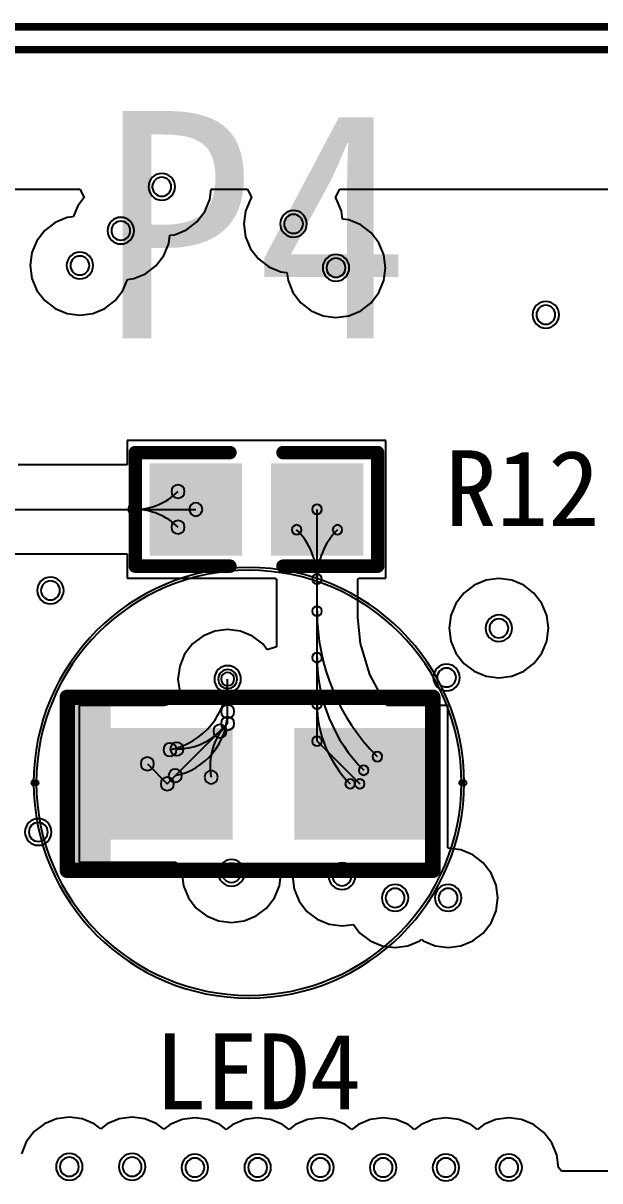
# Model space of a CAD drawing. Header units: inches. Extents: x 32166 to 34772, y 2386 to 4229.
# Drawn here: x 33680.8 to 33713.7, y 3808.2 to 3874.3 of the extents above; entities that cross this region are included whole.
import ezdxf

# ---------------------------------------------------------------- set-up
doc = ezdxf.new("R2010")
doc.units = ezdxf.units.IN
doc.header["$LTSCALE"] = 0.64311
doc.header["$MEASUREMENT"] = 0
for name, color, linetype in [('MULTILAYER', 9, 'CONTINUOUS'), ('TOPLAYER', 1, 'CONTINUOUS'), ('TOPOVERLAY', 2, 'CONTINUOUS'), ('TOPPASTE', 8, 'CONTINUOUS'), ('TOPSOLDER', 216, 'CONTINUOUS')]:
    doc.layers.add(name, color=color, linetype=linetype)
doc.styles.get("Standard").update_dxf_attribs({"font": 'txt', "width": 0.8})

msp = doc.modelspace()

# ---------------------------------------------------------------- linework, layer by layer
at = {"layer": 'MULTILAYER'}
for centre, start, end in [((33688.695, 3864.922), 0, 180), ((33688.695, 3864.922), 180, 0), ((33696.211, 3862.805), 0, 180), ((33686.361, 3862.416), 0, 180), ((33686.361, 3862.416), 180, 0), ((33696.211, 3862.805), 180, 0), ((33684.029, 3860.429), 0, 180), ((33684.029, 3860.429), 180, 0), ((33698.63, 3860.299), 0, 180), ((33698.63, 3860.299), 180, 0), ((33710.598, 3857.621), 0, 180), ((33710.598, 3857.621), 180, 0), ((33682.345, 3841.896), 0, 180), ((33682.345, 3841.896), 180, 0), ((33707.919, 3839.736), 0, 180), ((33707.919, 3839.736), 180, 0), ((33692.453, 3836.842), 0, 180), ((33704.938, 3836.928), 0, 180), ((33692.453, 3836.842), 180, 0), ((33704.938, 3836.928), 180, 0), ((33681.654, 3828.116), 0, 180), ((33681.654, 3828.116), 180, 0), ((33692.669, 3825.783), 0, 180), ((33698.975, 3825.593), 0, 180), ((33692.669, 3825.783), 180, 0), ((33698.975, 3825.593), 180, 0), ((33701.999, 3824.358), 0, 180), ((33705.023, 3824.358), 0, 180), ((33701.999, 3824.358), 180, 0), ((33705.023, 3824.358), 180, 0), ((33683.425, 3809.021), 0, 180), ((33687.004, 3809.021), 0, 180), ((33683.425, 3809.021), 180, 0), ((33687.004, 3809.021), 180, 0), ((33690.584, 3808.978), 0, 180), ((33690.584, 3808.978), 180, 0), ((33694.163, 3808.978), 0, 180), ((33694.163, 3808.978), 180, 0), ((33697.742, 3808.978), 0, 180), ((33697.742, 3808.978), 180, 0), ((33701.322, 3808.978), 0, 180), ((33701.322, 3808.978), 180, 0), ((33704.901, 3808.978), 0, 180), ((33704.901, 3808.978), 180, 0), ((33708.481, 3808.978), 0, 180), ((33708.481, 3808.978), 180, 0)]:
    msp.add_arc(centre, 0.54, start, end, dxfattribs=at)
at = {"layer": 'TOPLAYER'}
for p, q in [((33648.171, 3864.792), (33684.025, 3864.792)), ((33684.025, 3864.792), (33684.268, 3864.3)), ((33691.431, 3864.189), (33691.51, 3864.792)), ((33691.51, 3864.792), (33693.576, 3864.792)), ((33693.576, 3864.792), (33693.819, 3864.3)), ((33698.603, 3864.3), (33698.846, 3864.792)), ((33698.846, 3864.792), (33724.897, 3864.792)), ((33683.909, 3863.832), (33683.651, 3863.212)), ((33684.268, 3864.3), (33683.909, 3863.832)), ((33691.148, 3863.506), (33691.431, 3864.189)), ((33693.758, 3864.221), (33693.475, 3863.538)), ((33693.819, 3864.3), (33693.758, 3864.221)), ((33698.664, 3864.221), (33698.603, 3864.3)), ((33698.947, 3863.538), (33698.664, 3864.221)), ((33683.296, 3863.165), (33682.612, 3862.882)), ((33683.651, 3863.212), (33683.296, 3863.165)), ((33690.698, 3862.919), (33691.148, 3863.506)), ((33693.475, 3863.538), (33693.379, 3862.805)), ((33699.007, 3863.082), (33698.947, 3863.538)), ((33699.363, 3863.035), (33699.007, 3863.082)), ((33700.046, 3862.752), (33699.363, 3863.035)), ((33682.026, 3862.432), (33681.576, 3861.845)), ((33682.612, 3862.882), (33682.026, 3862.432)), ((33689.428, 3862.186), (33690.111, 3862.469)), ((33690.111, 3862.469), (33690.698, 3862.919)), ((33693.379, 3862.805), (33693.475, 3862.072)), ((33700.633, 3862.302), (33700.046, 3862.752)), ((33681.576, 3861.845), (33681.293, 3861.162)), ((33689.097, 3861.683), (33689.159, 3862.151)), ((33689.159, 3862.151), (33689.428, 3862.186)), ((33693.475, 3862.072), (33693.758, 3861.389)), ((33701.083, 3861.716), (33700.633, 3862.302)), ((33701.366, 3861.033), (33701.083, 3861.716)), ((33681.293, 3861.162), (33681.196, 3860.429)), ((33688.814, 3861), (33689.097, 3861.683)), ((33693.758, 3861.389), (33694.208, 3860.802)), ((33681.196, 3860.429), (33681.293, 3859.696)), ((33687.777, 3859.963), (33688.364, 3860.414)), ((33688.364, 3860.414), (33688.814, 3861)), ((33694.208, 3860.802), (33694.795, 3860.352)), ((33701.462, 3860.299), (33701.366, 3861.033)), ((33687.094, 3859.681), (33687.777, 3859.963)), ((33694.795, 3860.352), (33695.478, 3860.069)), ((33695.478, 3860.069), (33695.834, 3860.022)), ((33695.834, 3860.022), (33695.894, 3859.566)), ((33701.366, 3859.566), (33701.462, 3860.299)), ((33681.293, 3859.696), (33681.576, 3859.013)), ((33686.481, 3859.013), (33686.738, 3859.634)), ((33686.738, 3859.634), (33687.094, 3859.681)), ((33695.894, 3859.566), (33696.177, 3858.883)), ((33701.083, 3858.883), (33701.366, 3859.566)), ((33681.576, 3859.013), (33682.026, 3858.426)), ((33682.026, 3858.426), (33682.612, 3857.976)), ((33685.445, 3857.976), (33686.031, 3858.426)), ((33686.031, 3858.426), (33686.481, 3859.013)), ((33696.177, 3858.883), (33696.627, 3858.297)), ((33700.633, 3858.297), (33701.083, 3858.883)), ((33682.612, 3857.976), (33683.296, 3857.693)), ((33684.762, 3857.693), (33685.445, 3857.976)), ((33696.627, 3858.297), (33697.214, 3857.847)), ((33697.214, 3857.847), (33697.897, 3857.564)), ((33699.363, 3857.564), (33700.046, 3857.847)), ((33700.046, 3857.847), (33700.633, 3858.297)), ((33683.296, 3857.693), (33684.029, 3857.597)), ((33684.029, 3857.597), (33684.762, 3857.693)), ((33697.897, 3857.564), (33698.63, 3857.467)), ((33698.63, 3857.467), (33699.363, 3857.564)), ((33701.474, 3850.441), (33686.717, 3850.441)), ((33686.717, 3850.441), (33686.717, 3849.052)), ((33701.474, 3842.596), (33701.474, 3850.441)), ((33686.717, 3849.052), (33680.499, 3849.052)), ((33679.45, 3846.519), (33690.639, 3846.519)), ((33697.551, 3833.299), (33697.551, 3846.519)), ((33679.45, 3843.986), (33686.717, 3843.986)), ((33686.717, 3843.986), (33686.717, 3842.596)), ((33686.717, 3842.596), (33695.176, 3842.596)), ((33695.176, 3842.596), (33695.221, 3842.545)), ((33695.221, 3842.545), (33695.221, 3842.545)), ((33695.221, 3842.545), (33695.23, 3842.545)), ((33695.23, 3842.545), (33695.23, 3838.688)), ((33699.872, 3840.356), (33699.872, 3842.545)), ((33699.872, 3842.545), (33699.882, 3842.545)), ((33699.882, 3842.545), (33699.926, 3842.596)), ((33699.882, 3842.545), (33699.882, 3842.545)), ((33699.926, 3842.596), (33701.474, 3842.596)), ((33707.919, 3842.569), (33707.186, 3842.472)), ((33708.652, 3842.472), (33707.919, 3842.569)), ((33706.503, 3842.189), (33705.916, 3841.739)), ((33707.186, 3842.472), (33706.503, 3842.189)), ((33709.335, 3842.189), (33708.652, 3842.472)), ((33709.922, 3841.739), (33709.335, 3842.189)), ((33705.916, 3841.739), (33705.466, 3841.153)), ((33710.372, 3841.153), (33709.922, 3841.739)), ((33705.466, 3841.153), (33705.183, 3840.469)), ((33710.655, 3840.469), (33710.372, 3841.153)), ((33700.019, 3838.871), (33699.872, 3840.356)), ((33705.183, 3840.469), (33705.087, 3839.736)), ((33710.751, 3839.736), (33710.655, 3840.469)), ((33691.036, 3839.295), (33690.45, 3838.845)), ((33691.72, 3839.578), (33691.036, 3839.295)), ((33692.453, 3839.674), (33691.72, 3839.578)), ((33693.186, 3839.578), (33692.453, 3839.674)), ((33693.869, 3839.295), (33693.186, 3839.578)), ((33694.455, 3838.845), (33693.869, 3839.295)), ((33705.087, 3839.736), (33705.183, 3839.003)), ((33710.655, 3839.003), (33710.751, 3839.736)), ((33690.45, 3838.845), (33690, 3838.258)), ((33694.71, 3838.512), (33694.455, 3838.845)), ((33695.23, 3838.688), (33694.71, 3838.512)), ((33700.556, 3837.099), (33700.019, 3838.871)), ((33705.183, 3839.003), (33705.466, 3838.32)), ((33710.372, 3838.32), (33710.655, 3839.003)), ((33690, 3838.258), (33689.717, 3837.575)), ((33705.466, 3838.32), (33705.916, 3837.734)), ((33709.922, 3837.734), (33710.372, 3838.32)), ((33689.717, 3837.575), (33689.62, 3836.842)), ((33705.916, 3837.734), (33706.503, 3837.284)), ((33706.503, 3837.284), (33707.186, 3837.001)), ((33708.652, 3837.001), (33709.335, 3837.284)), ((33709.335, 3837.284), (33709.922, 3837.734)), ((33689.62, 3836.842), (33689.717, 3836.109)), ((33692.453, 3834.306), (33692.453, 3836.842)), ((33701.429, 3835.465), (33700.556, 3837.099)), ((33707.186, 3837.001), (33707.919, 3836.904)), ((33707.919, 3836.904), (33708.652, 3837.001)), ((33689.727, 3836.085), (33689.475, 3835.707)), ((33689.717, 3836.109), (33689.727, 3836.085)), ((33688.839, 3835.336), (33683.992, 3835.336)), ((33683.992, 3835.336), (33683.992, 3826.394)), ((33688.954, 3835.359), (33688.839, 3835.336)), ((33689.475, 3835.707), (33688.954, 3835.359)), ((33701.535, 3835.336), (33701.429, 3835.465)), ((33705.005, 3835.336), (33701.535, 3835.336)), ((33705.005, 3827.206), (33705.005, 3835.336)), ((33689.012, 3830.865), (33692.453, 3834.306)), ((33697.551, 3833.299), (33699.985, 3830.865)), ((33687.873, 3832.004), (33689.012, 3830.865)), ((33705.023, 3827.19), (33705.005, 3827.206)), ((33705.756, 3827.093), (33705.023, 3827.19)), ((33706.439, 3826.81), (33705.756, 3827.093)), ((33707.026, 3826.36), (33706.439, 3826.81)), ((33683.992, 3826.394), (33689.501, 3826.394)), ((33689.501, 3826.394), (33689.863, 3825.982)), ((33695.475, 3825.982), (33695.56, 3826.079)), ((33695.56, 3826.079), (33696.109, 3826.079)), ((33696.109, 3826.079), (33696.194, 3825.982)), ((33707.476, 3825.774), (33707.026, 3826.36)), ((33689.863, 3825.982), (33689.836, 3825.783)), ((33689.836, 3825.783), (33689.933, 3825.05)), ((33695.404, 3825.05), (33695.501, 3825.783)), ((33695.501, 3825.783), (33695.475, 3825.982)), ((33696.194, 3825.982), (33696.143, 3825.593)), ((33696.143, 3825.593), (33696.239, 3824.86)), ((33707.759, 3825.091), (33707.476, 3825.774)), ((33689.933, 3825.05), (33690.216, 3824.367)), ((33695.121, 3824.367), (33695.404, 3825.05)), ((33696.239, 3824.86), (33696.522, 3824.177)), ((33707.855, 3824.358), (33707.759, 3825.091)), ((33690.216, 3824.367), (33690.666, 3823.78)), ((33694.671, 3823.78), (33695.121, 3824.367)), ((33696.522, 3824.177), (33696.972, 3823.591)), ((33707.759, 3823.624), (33707.855, 3824.358)), ((33690.666, 3823.78), (33691.252, 3823.33)), ((33694.085, 3823.33), (33694.671, 3823.78)), ((33696.972, 3823.591), (33697.559, 3823.141)), ((33707.476, 3822.941), (33707.759, 3823.624)), ((33691.252, 3823.33), (33691.936, 3823.047)), ((33691.936, 3823.047), (33692.669, 3822.951)), ((33692.669, 3822.951), (33693.402, 3823.047)), ((33693.402, 3823.047), (33694.085, 3823.33)), ((33697.559, 3823.141), (33698.242, 3822.858)), ((33698.242, 3822.858), (33698.975, 3822.761)), ((33698.975, 3822.761), (33699.62, 3822.846)), ((33699.62, 3822.846), (33699.996, 3822.355)), ((33707.026, 3822.355), (33707.476, 3822.941)), ((33699.996, 3822.355), (33700.583, 3821.905)), ((33706.439, 3821.905), (33707.026, 3822.355)), ((33700.583, 3821.905), (33701.266, 3821.622)), ((33701.266, 3821.622), (33701.999, 3821.525)), ((33701.999, 3821.525), (33702.732, 3821.622)), ((33702.732, 3821.622), (33703.415, 3821.905)), ((33703.415, 3821.905), (33703.511, 3821.978)), ((33703.511, 3821.978), (33703.607, 3821.905)), ((33703.607, 3821.905), (33704.29, 3821.622)), ((33704.29, 3821.622), (33705.023, 3821.525)), ((33705.023, 3821.525), (33705.756, 3821.622)), ((33705.756, 3821.622), (33706.439, 3821.905)), ((33682.692, 3811.757), (33682.009, 3811.474)), ((33683.425, 3811.853), (33682.692, 3811.757)), ((33684.158, 3811.757), (33683.425, 3811.853)), ((33684.841, 3811.474), (33684.158, 3811.757)), ((33686.271, 3811.757), (33685.588, 3811.474)), ((33687.004, 3811.853), (33686.271, 3811.757)), ((33687.737, 3811.757), (33687.004, 3811.853)), ((33688.42, 3811.474), (33687.737, 3811.757)), ((33689.85, 3811.714), (33689.167, 3811.431)), ((33690.584, 3811.81), (33689.85, 3811.714)), ((33691.317, 3811.714), (33690.584, 3811.81)), ((33692, 3811.431), (33691.317, 3811.714)), ((33693.43, 3811.714), (33692.747, 3811.431)), ((33694.163, 3811.81), (33693.43, 3811.714)), ((33694.896, 3811.714), (33694.163, 3811.81)), ((33695.579, 3811.431), (33694.896, 3811.714)), ((33697.009, 3811.714), (33696.326, 3811.431)), ((33697.742, 3811.81), (33697.009, 3811.714)), ((33698.475, 3811.714), (33697.742, 3811.81)), ((33699.158, 3811.431), (33698.475, 3811.714)), ((33700.589, 3811.714), (33699.906, 3811.431)), ((33701.322, 3811.81), (33700.589, 3811.714)), ((33702.055, 3811.714), (33701.322, 3811.81)), ((33702.738, 3811.431), (33702.055, 3811.714)), ((33704.168, 3811.714), (33703.485, 3811.431)), ((33704.901, 3811.81), (33704.168, 3811.714)), ((33705.634, 3811.714), (33704.901, 3811.81)), ((33706.317, 3811.431), (33705.634, 3811.714)), ((33707.748, 3811.714), (33707.064, 3811.431)), ((33708.481, 3811.81), (33707.748, 3811.714)), ((33709.214, 3811.714), (33708.481, 3811.81)), ((33709.897, 3811.431), (33709.214, 3811.714)), ((33681.422, 3811.024), (33680.972, 3810.437)), ((33682.009, 3811.474), (33681.422, 3811.024)), ((33685.214, 3811.187), (33684.841, 3811.474)), ((33685.588, 3811.474), (33685.214, 3811.187)), ((33688.822, 3811.166), (33688.42, 3811.474)), ((33689.167, 3811.431), (33688.822, 3811.166)), ((33692.373, 3811.144), (33692, 3811.431)), ((33692.747, 3811.431), (33692.373, 3811.144)), ((33695.953, 3811.144), (33695.579, 3811.431)), ((33696.326, 3811.431), (33695.953, 3811.144)), ((33699.532, 3811.144), (33699.158, 3811.431)), ((33699.906, 3811.431), (33699.532, 3811.144)), ((33703.111, 3811.144), (33702.738, 3811.431)), ((33703.485, 3811.431), (33703.111, 3811.144)), ((33706.691, 3811.144), (33706.317, 3811.431)), ((33707.064, 3811.431), (33706.691, 3811.144)), ((33710.483, 3810.981), (33709.897, 3811.431)), ((33710.933, 3810.394), (33710.483, 3810.981)), ((33680.972, 3810.437), (33680.689, 3809.754)), ((33711.216, 3809.711), (33710.933, 3810.394)), ((33711.313, 3808.978), (33711.216, 3809.711)), ((33711.493, 3808.773), (33711.313, 3808.978)), ((33728.069, 3808.773), (33711.493, 3808.773))]:
    msp.add_line(p, q, dxfattribs=at)
for centre, radius, start, end in [((33688.695, 3864.922), 0.54, 0, 180), ((33688.695, 3864.922), 0.54, 180, 0), ((33696.211, 3862.805), 0.54, 0, 180), ((33686.361, 3862.416), 0.54, 0, 180), ((33686.361, 3862.416), 0.54, 180, 0), ((33696.211, 3862.805), 0.54, 180, 0), ((33684.029, 3860.429), 0.54, 0, 180), ((33684.029, 3860.429), 0.54, 180, 0), ((33698.63, 3860.299), 0.54, 0, 180), ((33698.63, 3860.299), 0.54, 180, 0), ((33710.598, 3857.621), 0.54, 0, 180), ((33710.598, 3857.621), 0.54, 180, 0), ((33689.622, 3847.536), 0.378, 0, 180), ((33689.622, 3847.536), 0.378, 0, 180), ((33687.166, 3849.992), 3.473, 270.00002, 315.00002), ((33687.166, 3849.992), 3.473, 270.00002, 315.00002), ((33689.622, 3847.536), 0.378, 180, 0), ((33689.622, 3847.536), 0.378, 180, 0), ((33687.166, 3846.519), 0.378, 0, 180), ((33687.166, 3846.519), 0.378, 0, 180), ((33687.166, 3846.519), 0.378, 0, 180), ((33687.166, 3846.519), 0.378, 0, 180), ((33687.166, 3846.519), 0.378, 180, 0), ((33687.166, 3846.519), 0.378, 180, 0), ((33687.166, 3846.519), 0.378, 180, 0), ((33687.166, 3846.519), 0.378, 180, 0), ((33687.166, 3843.046), 3.473, 44.99998, 89.99998), ((33687.166, 3843.046), 3.473, 44.99998, 89.99998), ((33690.639, 3846.519), 0.378, 0, 180), ((33690.639, 3846.519), 0.378, 180, 0), ((33697.551, 3846.519), 0.274, 0, 180), ((33697.551, 3846.519), 0.274, 180, 0), ((33689.622, 3845.502), 0.378, 0, 180), ((33689.622, 3845.502), 0.378, 0, 180), ((33689.622, 3845.502), 0.378, 180, 0), ((33689.622, 3845.502), 0.378, 180, 0), ((33696.387, 3845.355), 0.274, 0, 180), ((33696.387, 3845.355), 0.274, 0, 180), ((33696.387, 3845.355), 0.274, 180, 0), ((33696.387, 3845.355), 0.274, 180, 0), ((33693.578, 3842.545), 3.974, 360, 45), ((33693.578, 3842.545), 3.974, 360, 45), ((33701.525, 3842.545), 3.974, 135, 180), ((33701.525, 3842.545), 3.974, 135, 180), ((33698.715, 3845.355), 0.274, 0, 180), ((33698.715, 3845.355), 0.274, 0, 180), ((33698.715, 3845.355), 0.274, 180, 0), ((33698.715, 3845.355), 0.274, 180, 0), ((33697.551, 3842.545), 0.274, 0, 180), ((33697.551, 3842.545), 0.274, 0, 180), ((33697.551, 3842.545), 0.274, 0, 180), ((33697.551, 3842.545), 0.274, 0, 180), ((33697.551, 3842.545), 0.274, 180, 0), ((33697.551, 3842.545), 0.274, 180, 0), ((33697.551, 3842.545), 0.274, 180, 0), ((33697.551, 3842.545), 0.274, 180, 0), ((33682.345, 3841.896), 0.54, 0, 180), ((33682.345, 3841.896), 0.54, 180, 0), ((33697.551, 3840.714), 0.274, 0, 180), ((33697.551, 3840.714), 0.274, 0, 180), ((33697.551, 3840.714), 0.274, 180, 0), ((33697.551, 3840.714), 0.274, 180, 0), ((33709.285, 3840.714), 11.734, 179.99997, 224.99997), ((33709.285, 3840.714), 11.734, 179.99997, 224.99997), ((33707.919, 3839.736), 0.54, 0, 180), ((33707.919, 3839.736), 0.54, 180, 0), ((33697.551, 3838.065), 0.274, 0, 180), ((33697.551, 3838.065), 0.274, 0, 180), ((33697.551, 3838.065), 0.274, 180, 0), ((33697.551, 3838.065), 0.274, 180, 0), ((33706.636, 3838.065), 9.085, 180.00002, 225.00002), ((33706.636, 3838.065), 9.085, 180.00002, 225.00002), ((33692.453, 3836.842), 0.54, 0, 180), ((33704.938, 3836.928), 0.54, 0, 180), ((33688.34, 3836.842), 4.113, 281.54404, 0.00004), ((33688.34, 3836.842), 4.113, 281.54404, 0.00004), ((33692.453, 3836.842), 0.54, 180, 0), ((33692.453, 3836.842), 0.378, 0, 180), ((33692.453, 3836.842), 0.378, 0, 180), ((33692.453, 3836.842), 0.378, 0, 180), ((33692.453, 3836.842), 0.378, 180, 0), ((33692.453, 3836.842), 0.378, 180, 0), ((33692.453, 3836.842), 0.378, 180, 0), ((33704.938, 3836.928), 0.54, 180, 0), ((33692.453, 3834.99), 0.378, 0, 180), ((33692.453, 3834.99), 0.378, 0, 180), ((33697.551, 3835.416), 0.274, 0, 180), ((33697.551, 3835.416), 0.274, 0, 180), ((33697.551, 3835.416), 0.274, 180, 0), ((33697.551, 3835.416), 0.274, 180, 0), ((33703.987, 3835.416), 6.436, 180.00001, 225.00001), ((33703.987, 3835.416), 6.436, 180.00001, 225.00001), ((33688.718, 3834.99), 3.734, 281.54392, 359.99992), ((33688.718, 3834.99), 3.734, 281.54392, 359.99992), ((33692.452, 3834.306), 0.378, 0, 180), ((33692.452, 3834.306), 0.378, 0, 180), ((33692.453, 3834.99), 0.378, 180, 0), ((33692.453, 3834.99), 0.378, 180, 0), ((33692.453, 3834.306), 0.378, 0, 180), ((33692.453, 3834.306), 0.378, 0, 180), ((33694.871, 3831.887), 3.421, 135.00006, 190.88706), ((33694.871, 3831.887), 3.421, 135.00006, 190.88706), ((33692.016, 3833.87), 0.378, 0, 180), ((33692.016, 3833.87), 0.378, 0, 180), ((33692.452, 3834.306), 0.378, 180, 0), ((33692.452, 3834.306), 0.378, 180, 0), ((33692.453, 3834.306), 0.378, 180, 0), ((33692.453, 3834.306), 0.378, 180, 0), ((33689.561, 3836.325), 3.473, 270.00002, 315.00002), ((33689.561, 3836.325), 3.473, 270.00002, 315.00002), ((33692.016, 3833.87), 0.378, 180, 0), ((33692.016, 3833.87), 0.378, 180, 0), ((33697.551, 3833.299), 0.274, 0, 180), ((33697.551, 3833.299), 0.274, 0, 180), ((33697.551, 3833.299), 0.274, 180, 0), ((33697.551, 3833.299), 0.274, 180, 0), ((33689.163, 3832.812), 0.378, 0, 180), ((33689.163, 3832.812), 0.378, 0, 180), ((33689.163, 3832.812), 0.378, 180, 0), ((33689.163, 3832.812), 0.378, 180, 0), ((33689.561, 3832.852), 0.378, 0, 180), ((33689.561, 3832.852), 0.378, 0, 180), ((33689.561, 3832.852), 0.378, 180, 0), ((33689.561, 3832.852), 0.378, 180, 0), ((33700.988, 3832.417), 0.274, 0, 180), ((33700.988, 3832.417), 0.274, 0, 180), ((33687.873, 3832.004), 0.378, 0, 180), ((33687.873, 3832.004), 0.378, 180, 0), ((33700.988, 3832.417), 0.274, 180, 0), ((33700.988, 3832.417), 0.274, 180, 0), ((33689.465, 3831.331), 0.378, 0, 180), ((33689.465, 3831.331), 0.378, 0, 180), ((33689.465, 3831.331), 0.378, 180, 0), ((33689.465, 3831.331), 0.378, 180, 0), ((33691.512, 3831.241), 0.378, 0, 180), ((33691.512, 3831.241), 0.378, 0, 180), ((33700.212, 3831.641), 0.274, 0, 180), ((33700.212, 3831.641), 0.274, 0, 180), ((33700.212, 3831.641), 0.274, 180, 0), ((33700.212, 3831.641), 0.274, 180, 0), ((33689.012, 3830.865), 0.378, 0, 180), ((33689.012, 3830.865), 0.378, 0, 180), ((33689.012, 3830.865), 0.378, 180, 0), ((33689.012, 3830.865), 0.378, 180, 0), ((33691.512, 3831.241), 0.378, 180, 0), ((33691.512, 3831.241), 0.378, 180, 0), ((33699.436, 3830.865), 0.274, 0, 180), ((33699.436, 3830.865), 0.274, 0, 180), ((33699.436, 3830.865), 0.274, 180, 0), ((33699.436, 3830.865), 0.274, 180, 0), ((33699.985, 3830.865), 0.274, 0, 180), ((33699.985, 3830.865), 0.274, 180, 0), ((33681.654, 3828.116), 0.54, 0, 180), ((33681.654, 3828.116), 0.54, 180, 0), ((33692.669, 3825.783), 0.54, 0, 180), ((33698.975, 3825.593), 0.54, 0, 180), ((33692.669, 3825.783), 0.54, 180, 0), ((33698.975, 3825.593), 0.54, 180, 0), ((33701.999, 3824.358), 0.54, 0, 180), ((33705.023, 3824.358), 0.54, 0, 180), ((33701.999, 3824.358), 0.54, 180, 0), ((33705.023, 3824.358), 0.54, 180, 0), ((33683.425, 3809.021), 0.54, 0, 180), ((33687.004, 3809.021), 0.54, 0, 180), ((33683.425, 3809.021), 0.54, 180, 0), ((33687.004, 3809.021), 0.54, 180, 0), ((33690.584, 3808.978), 0.54, 0, 180), ((33690.584, 3808.978), 0.54, 180, 0), ((33694.163, 3808.978), 0.54, 0, 180), ((33694.163, 3808.978), 0.54, 180, 0), ((33697.742, 3808.978), 0.54, 0, 180), ((33697.742, 3808.978), 0.54, 180, 0), ((33701.322, 3808.978), 0.54, 0, 180), ((33701.322, 3808.978), 0.54, 180, 0), ((33704.901, 3808.978), 0.54, 0, 180), ((33704.901, 3808.978), 0.54, 180, 0), ((33708.481, 3808.978), 0.54, 0, 180), ((33708.481, 3808.978), 0.54, 180, 0)]:
    msp.add_arc(centre, radius, start, end, dxfattribs=at)
for points in [[(33692.834, 3848.713), (33688.445, 3848.713), (33692.834, 3844.324), (33688.445, 3844.324)], [(33699.746, 3848.713), (33695.357, 3848.713), (33699.746, 3844.324), (33695.357, 3844.324)], [(33692.304, 3833.608), (33685.72, 3833.608), (33692.304, 3828.122), (33685.72, 3828.122)], [(33703.277, 3833.608), (33696.693, 3833.608), (33703.277, 3828.122), (33696.693, 3828.122)]]:
    msp.add_solid(points, dxfattribs=at)
at = {"layer": 'TOPOVERLAY'}
for points, const_width in [([(33622.417, 3874.037), (33765.409, 3874.037)], 0.432), ([(33622.417, 3872.741), (33765.409, 3872.741)], 0.432), ([(33687.183, 3843.279), (33687.183, 3849.759)], 0.768), ([(33687.183, 3849.759), (33692.583, 3849.759)], 0.768), ([(33695.607, 3849.759), (33701.007, 3849.759)], 0.768), ([(33701.007, 3843.279), (33701.007, 3849.759)], 0.768), ([(33687.183, 3843.279), (33692.583, 3843.279)], 0.768), ([(33695.607, 3843.279), (33701.007, 3843.279)], 0.768), ([(33683.306, 3825.927), (33683.306, 3835.803)], 0.878), ([(33683.306, 3835.803), (33691.536, 3835.803)], 0.878), ([(33691.536, 3835.803), (33695.925, 3835.803)], 0.878), ([(33695.925, 3835.803), (33704.154, 3835.803)], 0.878), ([(33704.154, 3825.927), (33704.154, 3835.803)], 0.878), ([(33683.306, 3825.927), (33691.536, 3825.927)], 0.878), ([(33691.536, 3825.927), (33695.925, 3825.927)], 0.878), ([(33695.925, 3825.927), (33704.154, 3825.927)], 0.878)]:
    msp.add_lwpolyline(points, dxfattribs=dict(at, const_width=const_width))
for points, const_width in [([(33687.183, 3849.567, 1), (33687.183, 3849.951, 1)], 0.384), ([(33687.183, 3849.567, 1), (33687.183, 3849.951, 1)], 0.384), ([(33692.583, 3849.567, 1), (33692.583, 3849.951, 1)], 0.384), ([(33695.607, 3849.567, 1), (33695.607, 3849.951, 1)], 0.384), ([(33701.007, 3849.567, 1), (33701.007, 3849.951, 1)], 0.384), ([(33701.007, 3849.567, 1), (33701.007, 3849.951, 1)], 0.384), ([(33687.183, 3843.087, 1), (33687.183, 3843.471, 1)], 0.384), ([(33687.183, 3843.087, 1), (33687.183, 3843.471, 1)], 0.384), ([(33692.583, 3843.087, 1), (33692.583, 3843.471, 1)], 0.384), ([(33695.607, 3843.087, 1), (33695.607, 3843.471, 1)], 0.384), ([(33701.007, 3843.087, 1), (33701.007, 3843.471, 1)], 0.384), ([(33701.007, 3843.087, 1), (33701.007, 3843.471, 1)], 0.384), ([(33683.087, 3835.803, 1), (33683.525, 3835.803, 1)], 0.439), ([(33683.087, 3835.803, 1), (33683.525, 3835.803, 1)], 0.439), ([(33691.316, 3835.803, 1), (33691.755, 3835.803, 1)], 0.439), ([(33691.316, 3835.803, 1), (33691.755, 3835.803, 1)], 0.439), ([(33695.705, 3835.803, 1), (33696.144, 3835.803, 1)], 0.439), ([(33695.705, 3835.803, 1), (33696.144, 3835.803, 1)], 0.439), ([(33703.935, 3835.803, 1), (33704.374, 3835.803, 1)], 0.439), ([(33703.935, 3835.803, 1), (33704.374, 3835.803, 1)], 0.439), ([(33683.087, 3825.927, 1), (33683.525, 3825.927, 1)], 0.439), ([(33683.087, 3825.927, 1), (33683.525, 3825.927, 1)], 0.439), ([(33691.316, 3825.927, 1), (33691.755, 3825.927, 1)], 0.439), ([(33691.316, 3825.927, 1), (33691.755, 3825.927, 1)], 0.439), ([(33695.705, 3825.927, 1), (33696.144, 3825.927, 1)], 0.439), ([(33695.705, 3825.927, 1), (33696.144, 3825.927, 1)], 0.439), ([(33703.935, 3825.927, 1), (33704.374, 3825.927, 1)], 0.439), ([(33703.935, 3825.927, 1), (33704.374, 3825.927, 1)], 0.439)]:
    msp.add_lwpolyline(points, format="xyb", close=True, dxfattribs=dict(at, const_width=const_width))
for centre, radius, start, end in [((33693.664, 3830.923), 12.279, 0, 180), ((33693.664, 3830.923), 12.123, 0, 180), ((33681.385, 3830.923), 0.137, 0, 180), ((33681.385, 3830.923), 0.137, 180, 0), ((33693.664, 3830.923), 12.279, 180, 0), ((33681.541, 3830.923), 0.137, 0, 180), ((33681.541, 3830.923), 0.137, 180, 0), ((33693.664, 3830.923), 12.123, 180, 0), ((33705.786, 3830.923), 0.137, 0, 180), ((33705.786, 3830.923), 0.137, 180, 0), ((33705.942, 3830.923), 0.137, 0, 180), ((33705.942, 3830.923), 0.137, 180, 0)]:
    msp.add_arc(centre, radius, start, end, dxfattribs=at)
msp.add_solid([(33683.374, 3825.933), (33685.788, 3825.933), (33683.374, 3835.808), (33685.788, 3835.808)], dxfattribs=at)
at = {"layer": 'TOPPASTE'}
for points in [[(33692.834, 3848.713), (33688.445, 3848.713), (33692.834, 3844.324), (33688.445, 3844.324)], [(33699.746, 3848.713), (33695.357, 3848.713), (33699.746, 3844.324), (33695.357, 3844.324)], [(33692.304, 3833.608), (33685.72, 3833.608), (33692.304, 3828.122), (33685.72, 3828.122)], [(33703.277, 3833.608), (33696.693, 3833.608), (33703.277, 3828.122), (33696.693, 3828.122)]]:
    msp.add_solid(points, dxfattribs=at)
at = {"layer": 'TOPSOLDER'}
for centre, start, end in [((33688.695, 3864.922), 0, 180), ((33688.695, 3864.922), 180, 0), ((33686.361, 3862.416), 0, 180), ((33696.211, 3862.805), 0, 180), ((33686.361, 3862.416), 180, 0), ((33696.211, 3862.805), 180, 0), ((33684.029, 3860.429), 0, 180), ((33698.63, 3860.299), 0, 180), ((33684.029, 3860.429), 180, 0), ((33698.63, 3860.299), 180, 0), ((33710.598, 3857.621), 0, 180), ((33710.598, 3857.621), 180, 0), ((33682.345, 3841.896), 0, 180), ((33682.345, 3841.896), 180, 0), ((33707.919, 3839.736), 0, 180), ((33707.919, 3839.736), 180, 0), ((33692.453, 3836.842), 0, 180), ((33704.938, 3836.928), 0, 180), ((33692.453, 3836.842), 180, 0), ((33704.938, 3836.928), 180, 0), ((33681.654, 3828.116), 0, 180), ((33681.654, 3828.116), 180, 0), ((33692.669, 3825.783), 0, 180), ((33698.975, 3825.593), 0, 180), ((33692.669, 3825.783), 180, 0), ((33698.975, 3825.593), 180, 0), ((33701.999, 3824.358), 0, 180), ((33705.023, 3824.358), 0, 180), ((33701.999, 3824.358), 180, 0), ((33705.023, 3824.358), 180, 0), ((33683.425, 3809.021), 0, 180), ((33687.004, 3809.021), 0, 180), ((33690.584, 3808.978), 0, 180), ((33694.163, 3808.978), 0, 180), ((33697.742, 3808.978), 0, 180), ((33701.322, 3808.978), 0, 180), ((33704.901, 3808.978), 0, 180), ((33708.481, 3808.978), 0, 180), ((33683.425, 3809.021), 180, 0), ((33687.004, 3809.021), 180, 0), ((33690.584, 3808.978), 180, 0), ((33694.163, 3808.978), 180, 0), ((33697.742, 3808.978), 180, 0), ((33701.322, 3808.978), 180, 0), ((33704.901, 3808.978), 180, 0), ((33708.481, 3808.978), 180, 0)]:
    msp.add_arc(centre, 0.759, start, end, dxfattribs=at)
for points in [[(33693.273, 3849.152), (33688.006, 3849.152), (33693.273, 3843.885), (33688.006, 3843.885)], [(33700.185, 3849.152), (33694.918, 3849.152), (33700.185, 3843.885), (33694.918, 3843.885)], [(33692.743, 3834.047), (33685.281, 3834.047), (33692.743, 3827.683), (33685.281, 3827.683)], [(33703.715, 3834.047), (33696.254, 3834.047), (33703.715, 3827.683), (33696.254, 3827.683)]]:
    msp.add_solid(points, dxfattribs=at)

# ---------------------------------------------------------------- texts
at = {"layer": 'TOPOVERLAY'}
for s, height, p in [('P4', 12.96, (33685.196, 3856.282)), ('R12', 4.32, (33704.852, 3845.568)), ('LED4', 4.32, (33688.306, 3812.304))]:
    msp.add_text(s, height=height, rotation=360, dxfattribs=at).set_placement(p)

doc.saveas('drawing.dxf')
